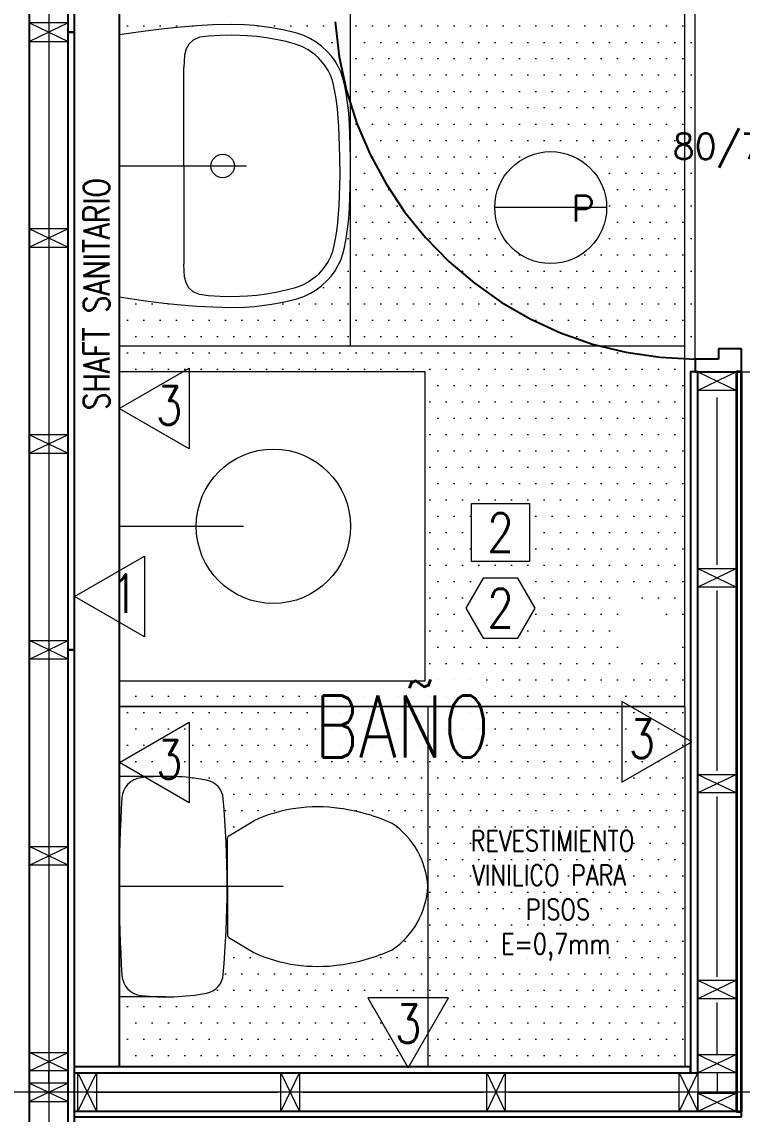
# Model space of a CAD drawing. Header units: metres. Extents: x -2 to 612, y -64 to 156.
# Drawn here: x 470.044 to 471.444, y 27.16 to 29.282 of the extents above; entities that cross this region are included whole.
import ezdxf
from ezdxf.enums import TextEntityAlignment as Align

# ---------------------------------------------------------------- set-up
doc = ezdxf.new("R2010")
doc.units = ezdxf.units.M
doc.header["$LTSCALE"] = 5
doc.header["$MEASUREMENT"] = 0
doc.linetypes.add('CENTER', pattern=[2, 1.25, -0.25, 0.25, -0.25])
doc.layers.add('_AUX', color=210, linetype='Continuous', lineweight=18, plot=False)
for name, color, linetype, lineweight in [('A-ANNO-SYMB', 3, 'Continuous', 18), ('A-ANNO-TEXT', 3, 'Continuous', 18), ('A-DETL-MCUT', 4, 'Continuous', 25), ('A-DOOR-FULL', 4, 'Continuous', 25), ('A-DOOR-SYMB', 3, 'Continuous', 18), ('A-ELEV-MBE2', 4, 'Continuous', 25), ('A-FLOR-PATT', 8, 'Continuous', 18), ('A-FURN', 8, 'Continuous', 18), ('A-SECT-MCUT', 7, 'Continuous', 35), ('A-WALL-PATT', 8, 'Continuous', 18), ('A-WALL-STUD', 3, 'Continuous', 18)]:
    doc.layers.add(name, color=color, linetype=linetype, lineweight=lineweight)
doc.styles.add('E-ROMANS', font='romans.shx', dxfattribs={"width": 0.8})

msp = doc.modelspace()

# ---------------------------------------------------------------- hatches: boundary and pattern name
at = {"layer": 'A-FLOR-PATT'}
h = msp.add_hatch(dxfattribs=at)
h.set_pattern_fill('DOTS', color=256, scale=0.02, style=0)
h.set_pattern_definition([(0, (0, 0), (0.015875, 0.03175), [0, -0.03175])])
h.paths.add_polyline_path([(470.83261, 27.95156), (470.23261, 27.95156), (470.23261, 27.81581), (470.32287, 27.81581, -0.046919), (470.40285, 27.80829, -0.3361223), (470.43524, 27.77244, -0.0097099), (470.44354, 27.69583, -0.2752917), (470.44594, 27.70034), (470.4945, 27.72968, -0.1434124), (470.66144, 27.75349, -0.074669), (470.76368, 27.7242, -0.2371548), (470.83261, 27.60156)])
h.paths.add_polyline_path([(470.68261, 29.00156), (470.68253, 28.98619), (470.68209, 28.96267), (470.68209, 28.96287, 0.003903), (470.68208, 28.96248), (470.68209, 28.96267), (470.68131, 28.94011), (470.68132, 28.94029, 0.0036586), (470.6813, 28.93992), (470.68131, 28.94011), (470.6803, 28.91958), (470.68032, 28.91978, 0.0041794), (470.68029, 28.91937), (470.6803, 28.91958), (470.67894, 28.89885), (470.67687, 28.87894), (470.67419, 28.86042), (470.67106, 28.84348), (470.66786, 28.8309), (470.66344, 28.81871), (470.65865, 28.80857), (470.6525, 28.79809), (470.64535, 28.78818), (470.63723, 28.77891), (470.62634, 28.76882), (470.61584, 28.76101), (470.60487, 28.75443), (470.59164, 28.74829), (470.57794, 28.74369), (470.5539, 28.73772), (470.52987, 28.73306), (470.49584, 28.72863), (470.47623, 28.72721), (470.45164, 28.72657), (470.41482, 28.72765), (470.38369, 28.72943), (470.34524, 28.73252), (470.32035, 28.73506), (470.28426, 28.73949), (470.23261, 28.74703), (470.23261, 28.65156), (470.68261, 28.65156)], flags=17)
h.paths.add_polyline_path([(470.68261, 29.12084), (470.68261, 28.65156), (471.00767, 28.65156), (471.00767, 28.71765, -0.1909811)], flags=16)
h.paths.add_polyline_path([(470.4945, 27.47344), (470.44594, 27.50278, -0.2625714), (470.44353, 27.50706), (470.44353, 27.60156), (470.44261, 27.60156, -0.0215593), (470.43524, 27.43068, -0.3361223), (470.40285, 27.39483, -0.046919), (470.32287, 27.38731), (470.23261, 27.38731), (470.23261, 27.25156), (470.79346, 27.25156), (470.71617, 27.38542), (470.83261, 27.38542), (470.83261, 27.60156, -0.2371548), (470.76368, 27.47892, -0.074669), (470.66144, 27.44963, -0.1434124)])
h.paths.add_polyline_path([(470.68261, 29.12084), (470.68261, 29.01516, -0.0161476), (470.68253, 29.01677), (470.68253, 29.01693), (470.68261, 29.00156), (470.68261, 29.03597, -0.0432161), (470.68209, 29.04025), (470.68209, 29.04045), (470.68253, 29.01693), (470.68253, 29.0171, 0.0194451), (470.68261, 29.01516), (470.68261, 28.65156), (471.00767, 28.65156), (471.00767, 28.71765, -0.1909811)], flags=17)
h.paths.add_polyline_path([(470.68261, 28.95687, -0.0565239), (470.68208, 28.96248), (470.68209, 28.96267), (470.68131, 28.94011), (470.68132, 28.94029, 0.0036586), (470.6813, 28.93992), (470.68131, 28.94011), (470.6803, 28.91958), (470.68032, 28.91978, 0.0041794), (470.68029, 28.91937), (470.6803, 28.91958), (470.67894, 28.89885), (470.67687, 28.87894), (470.67419, 28.86042), (470.67106, 28.84348), (470.66786, 28.8309), (470.66344, 28.81871), (470.65865, 28.80857), (470.6525, 28.79809), (470.64535, 28.78818), (470.63723, 28.77891), (470.62634, 28.76882), (470.61584, 28.76101), (470.60487, 28.75443), (470.59164, 28.74829), (470.57794, 28.74369), (470.5539, 28.73772), (470.52987, 28.73306), (470.49584, 28.72863), (470.47623, 28.72721), (470.45164, 28.72657), (470.41482, 28.72765), (470.38369, 28.72943), (470.34524, 28.73252), (470.32035, 28.73506), (470.28426, 28.73949), (470.23261, 28.74703), (470.23261, 28.65156), (470.68261, 28.65156)], flags=16)
h.paths.add_polyline_path([(470.65262, 29.32656), (471.00767, 29.32656), (471.00767, 29.35156), (470.23261, 29.35156), (470.23261, 29.25609), (470.28426, 29.26363), (470.32035, 29.26806), (470.34524, 29.2706), (470.38369, 29.27369), (470.41482, 29.27547), (470.45164, 29.27655), (470.47623, 29.27591), (470.49584, 29.27449), (470.52987, 29.27006), (470.5539, 29.2654), (470.57794, 29.25943), (470.59164, 29.25483), (470.60487, 29.24869), (470.61584, 29.24211), (470.62634, 29.2343), (470.63723, 29.22421), (470.64535, 29.21494), (470.6525, 29.20503), (470.65865, 29.19455), (470.66344, 29.18441), (470.66786, 29.17221), (470.67106, 29.15964), (470.67419, 29.1427), (470.67687, 29.12418), (470.67894, 29.10427), (470.6803, 29.08354), (470.68029, 29.08375, 0.0041794), (470.68032, 29.08333), (470.6803, 29.08354), (470.68131, 29.06301), (470.6813, 29.0632, 0.0036586), (470.68132, 29.06283), (470.68131, 29.06301), (470.68209, 29.04045), (470.68253, 29.01693), (470.68253, 29.0171, 0.0032964), (470.68253, 29.01677), (470.68253, 29.01693), (470.68261, 29.00156), (470.68253, 28.98619), (470.68209, 28.96267), (470.68209, 28.96287, 0.003903), (470.68208, 28.96248), (470.68209, 28.96267), (470.68131, 28.94011), (470.68132, 28.94029, 0.0036586), (470.6813, 28.93992), (470.68131, 28.94011), (470.6803, 28.91958), (470.68032, 28.91978, 0.0041794), (470.68029, 28.91937), (470.6803, 28.91958), (470.67894, 28.89885), (470.67687, 28.87894), (470.67419, 28.86042), (470.67106, 28.84348), (470.66786, 28.8309), (470.66344, 28.81871), (470.65865, 28.80857), (470.6525, 28.79809), (470.64535, 28.78818), (470.63723, 28.77891), (470.62634, 28.76882), (470.61584, 28.76101), (470.60487, 28.75443), (470.59164, 28.74829), (470.57794, 28.74369), (470.5539, 28.73772), (470.52987, 28.73306), (470.49584, 28.72863), (470.47623, 28.72721), (470.45164, 28.72657), (470.41482, 28.72765), (470.38369, 28.72943), (470.34524, 28.73252), (470.32035, 28.73506), (470.28426, 28.73949), (470.23261, 28.74703), (470.23261, 28.65156), (471.00767, 28.65156), (471.00767, 28.71765, -0.2521591), (470.65262, 29.28156)])
h.paths.add_polyline_path([(471.33261, 29.35156), (471.00767, 29.35156), (471.00767, 29.32656), (471.33261, 29.32656)], flags=17)
h.paths.add_polyline_path([(471.34561, 29.45154), (471.3326, 29.45154), (471.00767, 29.45154), (471.00767, 29.35156), (471.33261, 29.35156), (471.33261, 29.32656), (471.35262, 29.32656), (471.35262, 29.35156), (471.34561, 29.35156)])
h.paths.add_polyline_path([(471.00767, 29.45154), (470.2326, 29.45154), (470.2326, 29.35156), (471.00767, 29.35156)])
h.paths.add_polyline_path([(471.33261, 29.28156), (471.00767, 29.28156), (471.00767, 29.00863, -0.612993), (471.18039, 28.92068, -0.612993), (471.00767, 28.83274), (471.00767, 28.71765, 0.0619034), (471.16791, 28.65156), (471.33261, 28.65156)])
h.paths.add_polyline_path([(471.00767, 29.28156), (470.68261, 29.28156), (470.68261, 29.12084, 0.1909811), (471.00767, 28.71765), (471.00767, 28.83274, -0.239931), (470.96289, 28.92068, -0.239931), (471.00767, 29.00863)], flags=17)
h.paths.add_polyline_path([(471.35262, 29.28156), (471.33261, 29.28156), (471.33261, 28.65156), (471.33261, 28.65156), (471.33261, 28.62687, 0.0071183), (471.35262, 28.62656)])
h.paths.add_polyline_path([(471.00767, 28.65156), (470.23261, 28.65156), (470.23261, 28.60156), (470.82761, 28.60156), (470.82761, 28.00156), (470.23261, 28.00156), (470.23261, 27.95156), (471.00767, 27.95156), (471.00767, 28.08439), (470.94054, 28.08439), (470.90688, 28.1427), (470.94054, 28.20101), (471.00767, 28.20101), (471.00767, 28.23306), (470.91796, 28.23306), (470.91796, 28.34556), (471.00767, 28.34556)])
h.paths.add_polyline_path([(471.33261, 28.62687, -0.0594632), (471.16791, 28.65156), (471.00767, 28.65156), (471.00767, 28.34556), (471.03046, 28.34556), (471.03046, 28.23306), (471.00767, 28.23306), (471.00767, 28.20135), (471.04154, 28.1427), (471.00767, 28.08404), (471.00767, 27.95156), (471.33261, 27.95156), (471.33261, 28.08441), (471.21025, 28.01376), (471.21025, 28.17064), (471.33261, 28.1)])
h.paths.add_polyline_path([(471.00767, 27.95156), (470.83261, 27.95156), (470.83261, 27.38542), (470.87305, 27.38542), (470.83261, 27.31538), (470.83261, 27.25156), (471.00767, 27.25156)])
h.paths.add_polyline_path([(470.44353, 27.50706), (470.44353, 27.60156), (470.44353, 27.69606, -0.2625714), (470.44594, 27.70034), (470.44595, 27.70034, 0.2626065), (470.44353, 27.69606), (470.44353, 27.60156), (470.44353, 27.50706, 0.2625714), (470.44594, 27.50278), (470.44595, 27.50278, -0.2626065)])
h.paths.add_polyline_path([(471.33261, 27.95156), (471.00767, 27.95156), (471.00767, 27.25156), (471.33261, 27.25156)])
h.paths.add_polyline_path([(470.38504, 28.5558), (470.38504, 28.76185), (470.24421, 28.76185), (470.24421, 28.5558)], flags=25)
h.paths.add_polyline_path([(470.69093, 29.30264), (470.89699, 29.30264), (470.89699, 29.44347), (470.69093, 29.44347)], flags=9)
h.paths.add_polyline_path([(470.51714, 27.76846), (471.04321, 27.76846), (471.04321, 28.02846), (470.51714, 28.02846)], flags=25)
h.paths.add_polyline_path([(471.2844, 27.81457), (471.2844, 28.02063), (471.14357, 28.02063), (471.14357, 27.81457)], flags=9)
h.paths.add_polyline_path([(470.38504, 27.3558), (470.38504, 27.56185), (470.24421, 27.56185), (470.24421, 27.3558)], flags=24)
h.paths.add_polyline_path([(470.63875, 27.41299), (470.8448, 27.41299), (470.8448, 27.55383), (470.63875, 27.55383)], flags=24)
h.paths.add_polyline_path([(470.38504, 27.3558), (470.38504, 27.56185), (470.24421, 27.56185), (470.24421, 27.3558)], flags=24)
h.paths.add_polyline_path([(470.63875, 27.41299), (470.8448, 27.41299), (470.8448, 27.55383), (470.63875, 27.55383)], flags=25)
h.paths.add_polyline_path([(470.38504, 28.5558), (470.38504, 28.76185), (470.24421, 28.76185), (470.24421, 28.5558)], flags=25)
h.paths.add_polyline_path([(470.51714, 27.76846), (471.04321, 27.76846), (471.04321, 28.02846), (470.51714, 28.02846)], flags=24)

# ---------------------------------------------------------------- linework, layer by layer
at = {"layer": '_AUX'}
msp.add_line((471.44261, 28.60153), (471.63308, 28.60153), dxfattribs=at)
at = {"layer": 'A-ANNO-SYMB'}
for p, q in [((470.09611, 33.61894), (470.09611, 21.59535)), ((470.23261, 29.25606), (470.23261, 29.35153)), ((470.68261, 28.65153), (470.68261, 29.35153)), ((471.33261, 28.65153), (471.33261, 29.35153)), ((470.23261, 28.747), (470.23261, 28.65153)), ((471.33261, 28.65153), (470.23261, 28.65153)), ((470.23261, 27.95153), (470.23261, 27.25153)), ((471.33261, 27.95153), (470.23261, 27.95153)), ((470.83261, 27.95153), (470.83261, 27.25153)), ((471.33261, 27.95153), (471.33261, 27.25153)), ((470.32287, 27.81578), (470.23261, 27.81578)), ((470.32287, 27.38727), (470.23261, 27.38727)), ((471.33261, 27.25153), (470.23261, 27.25153)), ((478.32254, 27.20204), (455.48822, 27.20204))]:
    msp.add_line(p, q, dxfattribs=at)
msp.add_lwpolyline([(470.23261, 28.00153), (470.23261, 27.95153), (471.33261, 27.95153), (471.33261, 28.65153), (470.23261, 28.65153), (470.23261, 28.60153)], dxfattribs=at)
at = {"layer": 'A-ANNO-TEXT'}
for points in [[(470.2331, 28.53054), (470.36896, 28.60898), (470.36896, 28.4521)], [(470.91796, 28.34554), (471.03046, 28.34554), (471.03046, 28.23304), (470.91796, 28.23304)], [(470.14611, 28.16508), (470.28197, 28.24352), (470.28197, 28.08664)], [(471.00787, 28.08436), (471.04154, 28.14267), (471.00787, 28.20098), (470.94054, 28.20098), (470.90688, 28.14267), (470.94054, 28.08436)], [(471.34611, 27.88303), (471.21025, 27.96147), (471.21025, 27.80459)], [(470.23333, 27.84283), (470.36919, 27.92127), (470.36919, 27.76439)], [(470.79461, 27.24954), (470.87305, 27.3854), (470.71617, 27.3854)]]:
    msp.add_lwpolyline(points, close=True, dxfattribs=at)
at = {"layer": 'A-DETL-MCUT'}
for points in [[(470.13362, 29.26153), (470.13361, 30.46154), (470.14561, 30.46154), (470.14562, 29.26153)], [(470.13361, 28.06153), (470.13361, 29.26153), (470.14561, 29.26153), (470.14561, 28.06153)], [(471.35761, 28.60153), (471.34339, 28.60153), (471.3434, 27.23952), (471.35762, 27.23953)], [(470.13361, 26.86153), (470.13361, 28.06153), (470.14561, 28.06153), (470.14561, 26.86153)], [(471.3434, 27.23953), (471.3434, 27.25153), (470.14561, 27.25153), (470.14561, 27.23953)], [(471.44261, 27.15453), (471.44261, 27.16452), (470.14561, 27.16453), (470.14561, 27.15452)]]:
    msp.add_lwpolyline(points, close=True, dxfattribs=at)
at = {"layer": 'A-DOOR-FULL', "linetype": 'CENTER'}
msp.add_lwpolyline([(471.35262, 28.62653), (471.35262, 28.60153), (471.44262, 28.60153), (471.44262, 28.64653), (471.39762, 28.64653), (471.39762, 28.62653), (471.35262, 28.62653)], dxfattribs=at)
msp.add_arc((471.35368, 29.32921), 0.70268, 183.89066, 269.91357, dxfattribs=at)
at = {"layer": 'A-DOOR-SYMB'}
msp.add_lwpolyline([(471.18039, 28.92065), (470.96289, 28.92065)], dxfattribs=at)
msp.add_circle((471.07164, 28.92065), 0.10875, dxfattribs=at)
at = {"layer": 'A-ELEV-MBE2'}
for p, q in [((470.05861, 23.00953), (470.05861, 30.41355)), ((470.23261, 29.45154), (470.23261, 27.25153))]:
    msp.add_line(p, q, dxfattribs=at)
at = {"layer": 'A-FLOR-PATT'}
msp.add_line((471.35262, 28.62654), (471.35262, 29.32654), dxfattribs=at)
at = {"layer": 'A-FURN'}
for p, q in [((470.28426, 29.2636), (470.23261, 29.25606)), ((470.32035, 29.26803), (470.28426, 29.2636)), ((470.34524, 29.27057), (470.32035, 29.26803)), ((470.38369, 29.27366), (470.34524, 29.27057)), ((470.41482, 29.27544), (470.38369, 29.27366)), ((470.45164, 29.27652), (470.41482, 29.27544)), ((470.47623, 29.27588), (470.45164, 29.27652)), ((470.49584, 29.27445), (470.47623, 29.27588)), ((470.52987, 29.27002), (470.49584, 29.27445)), ((470.5539, 29.26537), (470.52987, 29.27002)), ((470.57794, 29.2594), (470.5539, 29.26537)), ((470.23261, 29.25606), (470.23261, 29.00153)), ((470.37681, 29.2459), (470.36848, 29.23814)), ((470.3887, 29.25151), (470.37681, 29.2459)), ((470.40656, 29.25388), (470.3887, 29.25151)), ((470.42946, 29.25529), (470.40656, 29.25388)), ((470.45151, 29.25553), (470.42946, 29.25529)), ((470.48246, 29.25448), (470.45151, 29.25553)), ((470.50064, 29.25287), (470.48246, 29.25448)), ((470.51924, 29.25046), (470.50064, 29.25287)), ((470.5405, 29.24674), (470.51924, 29.25046)), ((470.55738, 29.24303), (470.5405, 29.24674)), ((470.57268, 29.23908), (470.55738, 29.24303)), ((470.59164, 29.25479), (470.57794, 29.2594)), ((470.60487, 29.24866), (470.59164, 29.25479)), ((470.61584, 29.24208), (470.60487, 29.24866)), ((470.62634, 29.23426), (470.61584, 29.24208)), ((470.36286, 29.22881), (470.3598, 29.21693)), ((470.36848, 29.23814), (470.36286, 29.22881)), ((470.58758, 29.23377), (470.57268, 29.23908)), ((470.60028, 29.22714), (470.58758, 29.23377)), ((470.61358, 29.21761), (470.60028, 29.22714)), ((470.63723, 29.22418), (470.62634, 29.23426)), ((470.64535, 29.21491), (470.63723, 29.22418)), ((470.35892, 29.20504), (470.35861, 29.19256)), ((470.3598, 29.21693), (470.35892, 29.20504)), ((470.62034, 29.21145), (470.61358, 29.21761)), ((470.62706, 29.20415), (470.62034, 29.21145)), ((470.63342, 29.19581), (470.62706, 29.20415)), ((470.6525, 29.205), (470.64535, 29.21491)), ((470.65865, 29.19452), (470.6525, 29.205)), ((470.35861, 29.00153), (470.35861, 29.19256)), ((470.6388, 29.18713), (470.63342, 29.19581)), ((470.64346, 29.17775), (470.6388, 29.18713)), ((470.64732, 29.16758), (470.64346, 29.17775)), ((470.66344, 29.18438), (470.65865, 29.19452)), ((470.66786, 29.17218), (470.66344, 29.18438)), ((470.65042, 29.15578), (470.64732, 29.16758)), ((470.67106, 29.15961), (470.66786, 29.17218)), ((470.67419, 29.14267), (470.67106, 29.15961)), ((470.65285, 29.1429), (470.65042, 29.15578)), ((470.65517, 29.1281), (470.65285, 29.1429)), ((470.67687, 29.12415), (470.67419, 29.14267)), ((470.65716, 29.11178), (470.65517, 29.1281)), ((470.67894, 29.10423), (470.67687, 29.12415)), ((470.65862, 29.0943), (470.65716, 29.11178)), ((470.65957, 29.07807), (470.65862, 29.0943)), ((470.68032, 29.0833), (470.67894, 29.10423)), ((470.66043, 29.05972), (470.65957, 29.07807)), ((470.68132, 29.0628), (470.68029, 29.08372)), ((470.66109, 29.04015), (470.66043, 29.05972)), ((470.68209, 29.04022), (470.6813, 29.06316)), ((470.6615, 29.01886), (470.66109, 29.04015)), ((470.68253, 29.01674), (470.68208, 29.04061)), ((470.66161, 29.00153), (470.6615, 29.01886)), ((470.68261, 29.00153), (470.68253, 29.01707)), ((470.23261, 29.00153), (470.23261, 28.747)), ((470.23261, 29.00153), (470.48015, 29.00153)), ((470.35861, 29.00153), (470.35861, 28.81049)), ((470.66161, 29.00153), (470.6615, 28.9842)), ((470.68253, 28.98615), (470.68261, 29.00153)), ((470.6615, 28.9842), (470.66109, 28.96291)), ((470.68208, 28.96244), (470.68253, 28.98615)), ((470.66109, 28.96291), (470.66043, 28.94334)), ((470.6813, 28.93989), (470.68209, 28.96283)), ((470.65957, 28.92498), (470.65862, 28.90876)), ((470.66043, 28.94334), (470.65957, 28.92498)), ((470.68029, 28.91934), (470.68132, 28.94026)), ((470.65862, 28.90876), (470.65716, 28.89127)), ((470.67894, 28.89882), (470.68032, 28.91975)), ((470.65716, 28.89127), (470.65517, 28.87495)), ((470.67687, 28.87891), (470.67894, 28.89882)), ((470.65285, 28.86016), (470.65042, 28.84727)), ((470.65517, 28.87495), (470.65285, 28.86016)), ((470.67106, 28.84345), (470.67419, 28.86039)), ((470.67419, 28.86039), (470.67687, 28.87891)), ((470.65042, 28.84727), (470.64732, 28.83547)), ((470.66786, 28.83087), (470.67106, 28.84345)), ((470.64346, 28.82531), (470.6388, 28.81593)), ((470.64732, 28.83547), (470.64346, 28.82531)), ((470.65865, 28.80853), (470.66344, 28.81868)), ((470.66344, 28.81868), (470.66786, 28.83087)), ((470.35892, 28.79802), (470.35861, 28.81049)), ((470.3598, 28.78613), (470.35892, 28.79802)), ((470.62706, 28.7989), (470.62034, 28.7916)), ((470.63342, 28.80725), (470.62706, 28.7989)), ((470.6388, 28.81593), (470.63342, 28.80725)), ((470.64535, 28.78815), (470.6525, 28.79805)), ((470.6525, 28.79805), (470.65865, 28.80853)), ((470.36286, 28.77425), (470.3598, 28.78613)), ((470.60028, 28.77591), (470.58758, 28.76929)), ((470.61358, 28.78545), (470.60028, 28.77591)), ((470.62034, 28.7916), (470.61358, 28.78545)), ((470.62634, 28.76879), (470.63723, 28.77887)), ((470.63723, 28.77887), (470.64535, 28.78815)), ((470.36848, 28.76491), (470.36286, 28.77425)), ((470.37681, 28.75716), (470.36848, 28.76491)), ((470.3887, 28.75154), (470.37681, 28.75716)), ((470.5405, 28.75632), (470.51924, 28.7526)), ((470.55738, 28.76002), (470.5405, 28.75632)), ((470.57268, 28.76397), (470.55738, 28.76002)), ((470.58758, 28.76929), (470.57268, 28.76397)), ((470.59164, 28.74826), (470.60487, 28.7544)), ((470.60487, 28.7544), (470.61584, 28.76097)), ((470.61584, 28.76097), (470.62634, 28.76879)), ((470.23261, 28.747), (470.28426, 28.73946)), ((470.28426, 28.73946), (470.32035, 28.73503)), ((470.32035, 28.73503), (470.34524, 28.73249)), ((470.34524, 28.73249), (470.38369, 28.72939)), ((470.40656, 28.74918), (470.3887, 28.75154)), ((470.42946, 28.74777), (470.40656, 28.74918)), ((470.45151, 28.74753), (470.42946, 28.74777)), ((470.48246, 28.74858), (470.45151, 28.74753)), ((470.50064, 28.75018), (470.48246, 28.74858)), ((470.49584, 28.7286), (470.52987, 28.73303)), ((470.51924, 28.7526), (470.50064, 28.75018)), ((470.52987, 28.73303), (470.5539, 28.73768)), ((470.5539, 28.73768), (470.57794, 28.74366)), ((470.57794, 28.74366), (470.59164, 28.74826)), ((470.38369, 28.72939), (470.41482, 28.72762)), ((470.41482, 28.72762), (470.45164, 28.72654)), ((470.45164, 28.72654), (470.47623, 28.72717)), ((470.47623, 28.72717), (470.49584, 28.7286)), ((470.44618, 27.70044), (470.4945, 27.72965)), ((470.44353, 27.60153), (470.44353, 27.69603)), ((470.55155, 27.60153), (470.23261, 27.60153)), ((470.44353, 27.60153), (470.44353, 27.50702)), ((470.44618, 27.50261), (470.4945, 27.47341))]:
    msp.add_line(p, q, dxfattribs=at)
for points in [[(470.23261, 28.60153), (470.23261, 28.00153), (470.82761, 28.00153), (470.82761, 28.60153), (470.23261, 28.60153)], [(470.23261, 28.30153), (470.47455, 28.30153)]]:
    msp.add_lwpolyline(points, dxfattribs=at)
for centre, radius in [((470.43394, 29.00153), 0.02281), ((470.53261, 28.30153), 0.15)]:
    msp.add_circle(centre, radius, dxfattribs=at)
for centre, radius, start, end in [((470.70526, 29.08494), 0.025, 182.80689, 183.76472), ((470.70629, 29.06402), 0.025, 181.9684, 182.80689), ((470.70708, 29.04108), 0.025, 181.0739, 181.9684), ((470.70753, 29.01721), 0.025, 180.31842, 181.0739), ((470.70708, 28.96198), 0.025, 178.0316, 178.9261), ((470.70629, 28.93903), 0.025, 177.19311, 178.0316), ((470.70526, 28.91811), 0.025, 176.23528, 177.19311), ((470.28017, 27.77142), 0.042, 96.3359, 176.25542), ((470.32287, 27.38682), 0.42897, 79.25484, 96.3359), ((470.39539, 27.76896), 0.04, 4.94027, 79.25484), ((472.87595, 27.60153), 2.64333, 176.25542, 183.74458), ((468.45836, 27.60153), 1.98425, 355.05973, 4.94027), ((470.61861, 27.45653), 0.3, 81.79307, 114.43818), ((470.61505, 27.39839), 0.35808, 65.47558, 82.55676), ((470.67614, 27.59427), 0.15664, 2.65515, 56.02113), ((470.44853, 27.69603), 0.005, 118.0226, 180), ((470.67614, 27.60878), 0.15664, 303.97887, 357.34485), ((470.44853, 27.50702), 0.005, 180, 241.9774), ((470.61861, 27.74653), 0.3, 245.56182, 278.20693), ((470.61505, 27.80467), 0.35808, 277.44324, 294.52442), ((470.28017, 27.43164), 0.042, 183.74458, 263.6641), ((470.39539, 27.43409), 0.04, 280.74516, 355.05973), ((470.32287, 27.81624), 0.42897, 263.6641, 280.74516)]:
    msp.add_arc(centre, radius, start, end, dxfattribs=at)
at = {"layer": 'A-SECT-MCUT'}
msp.add_lwpolyline([(471.43261, 27.16452), (471.44261, 27.16452), (471.44261, 28.60153), (471.43261, 28.60153)], close=True, dxfattribs=at)
at = {"layer": 'A-WALL-PATT', "ltscale": 0.1}
for p, q in [((470.09611, 29.23654), (470.09611, 28.88654)), ((470.09611, 28.83654), (470.09611, 28.48654)), ((471.39511, 28.22654), (471.39511, 28.55154)), ((470.09611, 28.43654), (470.09611, 28.08654)), ((471.39511, 27.82654), (471.39511, 28.17654)), ((470.09611, 28.03654), (470.09611, 27.68654)), ((471.39511, 27.42654), (471.39511, 27.77654)), ((470.09611, 27.63654), (470.09611, 27.28643)), ((471.39512, 27.27552), (471.39511, 27.37654)), ((470.09611, 27.22003), (470.09611, 27.24342)), ((471.39512, 27.23952), (471.39511, 27.20052)), ((470.09611, 27.18403), (470.09611, 26.88654)), ((470.18361, 27.20204), (470.54033, 27.20204)), ((470.59033, 27.20204), (470.94033, 27.20204)), ((470.99033, 27.20203), (471.32162, 27.20203))]:
    msp.add_line(p, q, dxfattribs=at)
at = {"layer": 'A-WALL-STUD'}
for p, q in [((470.13361, 29.27953), (470.05861, 29.24353)), ((470.05861, 29.27953), (470.13361, 29.24353)), ((470.13361, 28.87953), (470.05861, 28.84353)), ((470.05861, 28.87953), (470.13361, 28.84353)), ((471.35761, 28.60153), (471.43261, 28.56553)), ((471.43261, 28.60153), (471.35761, 28.56553)), ((470.13361, 28.47953), (470.05861, 28.44353)), ((470.05861, 28.47953), (470.13361, 28.44353)), ((471.35761, 28.21953), (471.43261, 28.18353)), ((471.43261, 28.21953), (471.35761, 28.18353)), ((470.13361, 28.04353), (470.05861, 28.07953)), ((470.05861, 28.04353), (470.13361, 28.07953)), ((471.35761, 27.81953), (471.43261, 27.78353)), ((471.43261, 27.81953), (471.35761, 27.78353)), ((470.13361, 27.64353), (470.05861, 27.67953)), ((470.05861, 27.64353), (470.13361, 27.67953)), ((471.35761, 27.41953), (471.43261, 27.38353)), ((471.43261, 27.41953), (471.35761, 27.38353)), ((470.13361, 27.24342), (470.05861, 27.27942)), ((470.05861, 27.24342), (470.13361, 27.27942)), ((471.35762, 27.27552), (471.43262, 27.23952)), ((471.43262, 27.27552), (471.35762, 27.23952)), ((470.15261, 27.16453), (470.18861, 27.23953)), ((470.15261, 27.23953), (470.18861, 27.16453)), ((470.54733, 27.16453), (470.58333, 27.23953)), ((470.54733, 27.23953), (470.58333, 27.16453)), ((470.94733, 27.16453), (470.98333, 27.23953)), ((470.94733, 27.23953), (470.98333, 27.16453)), ((471.32162, 27.16453), (471.35762, 27.23953)), ((471.32162, 27.23953), (471.35762, 27.16453)), ((470.13361, 27.22003), (470.05861, 27.18403)), ((470.05861, 27.22003), (470.13361, 27.18403)), ((471.35761, 27.20052), (471.43261, 27.16452)), ((471.43261, 27.20052), (471.35761, 27.16452))]:
    msp.add_line(p, q, dxfattribs=at)
for points in [[(470.13361, 29.27953), (470.05861, 29.27953), (470.05861, 29.24353), (470.13361, 29.24353)], [(470.13361, 28.87953), (470.05861, 28.87953), (470.05861, 28.84353), (470.13361, 28.84353)], [(471.35761, 28.60153), (471.43261, 28.60153), (471.43261, 28.56553), (471.35761, 28.56553)], [(470.13361, 28.47953), (470.05861, 28.47953), (470.05861, 28.44353), (470.13361, 28.44353)], [(471.35761, 28.21953), (471.43261, 28.21953), (471.43261, 28.18353), (471.35761, 28.18353)], [(470.13361, 28.04353), (470.05861, 28.04353), (470.05861, 28.07953), (470.13361, 28.07953)], [(471.35761, 27.81953), (471.43261, 27.81953), (471.43261, 27.78353), (471.35761, 27.78353)], [(470.13361, 27.64353), (470.05861, 27.64353), (470.05861, 27.67953), (470.13361, 27.67953)], [(471.35761, 27.41953), (471.43261, 27.41953), (471.43261, 27.38353), (471.35761, 27.38353)], [(470.13361, 27.24342), (470.05861, 27.24342), (470.05861, 27.27942), (470.13361, 27.27942)], [(471.35762, 27.27552), (471.43262, 27.27552), (471.43262, 27.23952), (471.35762, 27.23952)], [(470.15261, 27.16453), (470.15261, 27.23953), (470.18861, 27.23953), (470.18861, 27.16453)], [(470.54733, 27.16453), (470.54733, 27.23953), (470.58333, 27.23953), (470.58333, 27.16453)], [(470.94733, 27.16453), (470.94733, 27.23953), (470.98333, 27.23953), (470.98333, 27.16453)], [(471.32162, 27.16453), (471.32162, 27.23953), (471.35762, 27.23953), (471.35762, 27.16453)], [(470.13361, 27.22003), (470.05861, 27.22003), (470.05861, 27.18403), (470.13361, 27.18403)], [(471.35761, 27.20052), (471.43261, 27.20052), (471.43261, 27.16452), (471.35761, 27.16452)]]:
    msp.add_lwpolyline(points, close=True, dxfattribs=at)

# ---------------------------------------------------------------- texts
at = {"layer": 'A-ANNO-TEXT', "style": 'E-ROMANS'}
for s, insert, char_height, attachment_point, rotation in [('SHAFT SANITARIO', (470.16379, 28.75265), 0.05, 2, 90), ('\\pi-0.45,l0.45,t0.45;3', (470.33001, 28.5362), 0.075, 5, 359.99952), ('\\pi-0.45,l0.45,t0.45;2', (470.97421, 28.28929), 0.075, 5, 0.00048), ('\\pi-0.45,l0.45,t0.45;1', (470.24301, 28.17073), 0.075, 5, 359.99952), ('\\pi-0.45,l0.45,t0.45;2', (470.97421, 28.14267), 0.075, 5, 0.00048), ('\\pi-0.45,l0.45,t0.45;3', (471.24921, 27.88869), 0.075, 5, 0.00048), ('\\pi-0.45,l0.45,t0.45;3', (470.33024, 27.84848), 0.075, 5, 359.99952), ('\\pi-0.45,l0.45,t0.45;3', (470.79461, 27.33529), 0.075, 5, 0.00048)]:
    msp.add_mtext(s, dxfattribs=dict(at, insert=insert, char_height=char_height, attachment_point=attachment_point, rotation=rotation))
for s, insert, char_height, attachment_point in [('\\pi-0.36,l0.36,t0.36;BAÑO', (470.78278, 27.91261), 0.12, 5), ('\\pi-0.17143;REVESTIMIENTO\\P\\pi-0.16838;VINILICO PARA \\P\\pi-0.064;PISOS\\P\\pi-0.112;E=0,7mm', (471.08726, 27.45826), 0.04, 7)]:
    msp.add_mtext(s, dxfattribs=dict(at, insert=insert, char_height=char_height, attachment_point=attachment_point))
msp.add_attdef('80/75', text='x/x', height=0.05, dxfattribs=at).set_placement((471.41794, 29.06468), align=Align.TOP_CENTER)
msp.add_attdef('P', text='P', height=0.05, dxfattribs=at).set_placement((471.13468, 28.87891), align=Align.BOTTOM_CENTER)

doc.saveas('drawing.dxf')
